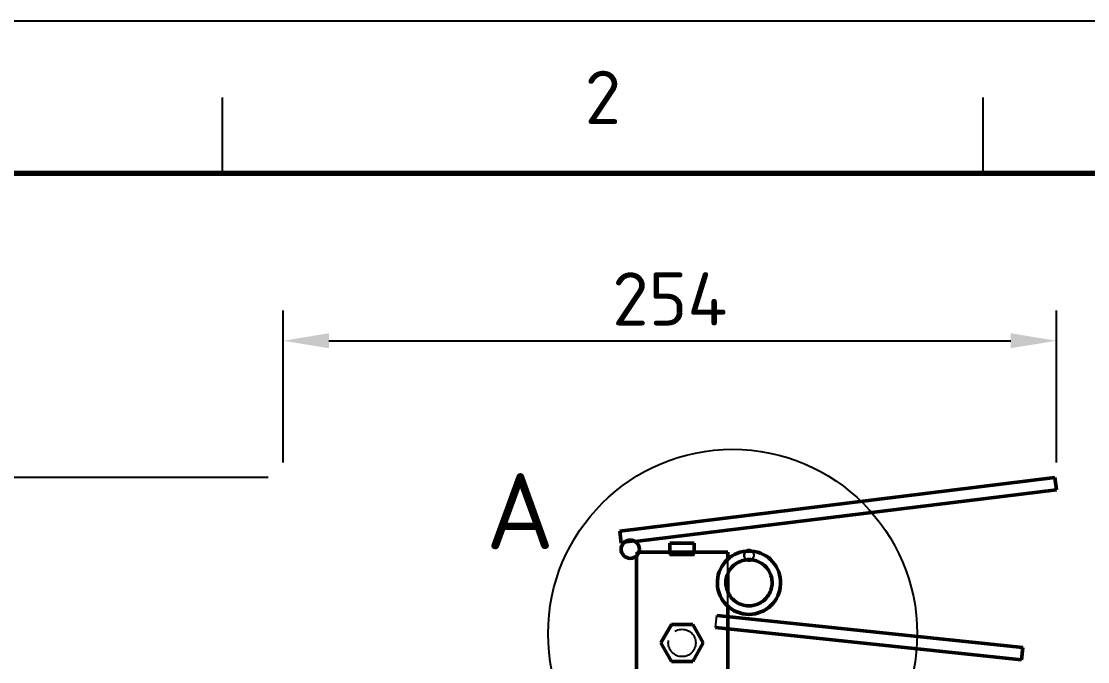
# Model space of a CAD drawing. Header units: millimetres. Extents: x 0 to 420, y 0 to 297.
# Drawn here: x 46.8 to 116.9, y 254.9 to 297 of the extents above; entities that cross this region are included whole.
import ezdxf
from ezdxf.enums import TextEntityAlignment as Align

# ---------------------------------------------------------------- set-up
doc = ezdxf.new("R2010")
doc.units = ezdxf.units.MM
doc.linetypes.add('ISO02-TRAZOS', pattern=[3.75, 3, -0.75])
for name, color, linetype, lineweight in [('01-VISIBLE', 7, 'CONTINUOUS', 50), ('02-OCULTA', 4, 'ISO02-TRAZOS', 25), ('04-COTA', 3, 'CONTINUOUS', 25), ('06-TEXTO', 7, 'CONTINUOUS', 25), ('07-RECUADRO', 7, 'CONTINUOUS', 70), ('08-FINA', 5, 'CONTINUOUS', 25)]:
    doc.layers.add(name, color=color, linetype=linetype, lineweight=lineweight)
doc.styles.add('ISO3098', font='isocpeur.ttf')
doc.dimstyles.new('FLAMA-ISO', dxfattribs={"dimtxt": 3.5, "dimasz": 3, "dimexe": 2, "dimexo": 1, "dimgap": 1, "dimtad": 1, "dimdec": 1, "dimtxsty": 'ISO3098', "dimcen": 2.5, "dimclrd": 3, "dimclre": 3, "dimclrt": 3, "dimazin": 3, "dimtfac": 1, "dimtmove": 0, "dimatfit": 3, "dimlwd": 25, "dimlwe": 25})

msp = doc.modelspace()

# ---------------------------------------------------------------- linework, layer by layer
at = {"layer": '01-VISIBLE'}
for p, q in [((86.103, 263.489), (114.701, 267)), ((114.798, 266.206), (114.701, 267)), ((87.113, 262.807), (114.798, 266.206)), ((86.2, 262.695), (86.103, 263.489)), ((86.2, 262.695), (86.373, 262.716)), ((88, 262.095), (92.4, 262.095)), ((89.4, 262.095), (89.4, 262.695)), ((91, 262.095), (91, 262.695)), ((93.2, 261.633), (93.2, 262.095)), ((87.2, 248.847), (87.2, 261.847)), ((93.2, 259.503), (93.2, 260.686)), ((92.488, 257.94), (112.59, 255.827)), ((93.2, 248.847), (93.2, 258.556)), ((89.5, 257.346), (88.8, 256.133)), ((90.9, 257.346), (89.5, 257.346)), ((91.6, 256.133), (90.9, 257.346)), ((92.404, 257.144), (112.507, 255.031)), ((88.8, 256.133), (89.5, 254.921)), ((90.9, 254.921), (91.6, 256.133)), ((112.507, 255.031), (112.59, 255.827)), ((89.5, 254.921), (90.9, 254.921))]:
    msp.add_line(p, q, dxfattribs=at)
for points in [[(87.366, 262.095), (87.471, 262.095), (87.577, 262.095), (87.683, 262.095), (87.789, 262.095), (87.894, 262.095), (88, 262.095)], [(89.4, 262.695), (89.5, 262.695), (89.6, 262.695), (89.7, 262.695), (89.8, 262.695), (89.9, 262.695), (90, 262.695), (90.1, 262.695), (90.2, 262.695), (90.3, 262.695), (90.4, 262.695), (90.5, 262.695), (90.6, 262.695), (90.7, 262.695), (90.8, 262.695), (90.9, 262.695), (91, 262.695)], [(93.2, 262.095), (93.086, 262.095), (92.971, 262.095), (92.857, 262.095), (92.743, 262.095), (92.629, 262.095), (92.514, 262.095), (92.4, 262.095)], [(94.6, 261.615), (94.7, 261.611), (94.8, 261.601), (94.9, 261.585), (94.997, 261.562), (95.094, 261.532), (95.187, 261.496), (95.279, 261.455), (95.367, 261.407), (95.452, 261.353), (95.534, 261.294), (95.611, 261.23), (95.684, 261.16), (95.752, 261.086), (95.815, 261.008), (95.872, 260.926), (95.925, 260.84), (95.971, 260.751), (96.011, 260.659), (96.046, 260.564), (96.073, 260.468), (96.095, 260.369), (96.11, 260.27), (96.118, 260.17), (96.12, 260.069), (96.115, 259.969), (96.103, 259.869), (96.085, 259.77), (96.06, 259.673), (96.029, 259.577), (95.992, 259.484), (95.949, 259.393), (95.899, 259.306), (95.844, 259.222), (95.784, 259.141), (95.718, 259.065), (95.648, 258.993), (95.573, 258.927), (95.493, 258.865), (95.41, 258.808), (95.323, 258.758), (95.234, 258.713), (95.141, 258.674), (95.046, 258.641), (94.949, 258.615), (94.85, 258.595), (94.751, 258.582), (94.65, 258.575), (94.55, 258.575), (94.449, 258.582), (94.35, 258.595), (94.251, 258.615), (94.154, 258.641), (94.059, 258.674), (93.966, 258.713), (93.877, 258.758), (93.79, 258.808), (93.707, 258.865), (93.627, 258.927), (93.552, 258.993), (93.482, 259.065), (93.416, 259.141), (93.356, 259.222), (93.301, 259.306), (93.251, 259.393), (93.208, 259.484), (93.171, 259.577), (93.14, 259.673), (93.115, 259.77), (93.097, 259.869), (93.085, 259.969), (93.08, 260.069), (93.082, 260.17), (93.09, 260.27), (93.105, 260.369), (93.127, 260.468), (93.154, 260.564), (93.189, 260.659), (93.229, 260.751), (93.275, 260.84), (93.328, 260.926), (93.385, 261.008), (93.448, 261.086), (93.516, 261.16), (93.589, 261.23), (93.666, 261.294), (93.748, 261.353), (93.833, 261.407), (93.921, 261.455), (94.013, 261.496), (94.106, 261.532), (94.203, 261.562), (94.3, 261.585), (94.4, 261.601), (94.5, 261.611), (94.6, 261.615)]]:
    msp.add_lwpolyline(points, dxfattribs=at)
msp.add_circle((86.8, 262.295), 0.6, dxfattribs=at)
for centre, radius, start, end in [((94.6, 260.095), 2.08, 94.58856, 85.41144), ((94.6, 261.895), 0.32, 90, 121.33221), ((94.6, 260.095), 2.08, 90, 94.58856), ((94.6, 261.895), 0.32, 58.66779, 90), ((94.6, 260.095), 2.08, 85.41144, 90), ((94.6, 260.095), 1.52, 90, 95.3682), ((94.6, 261.895), 0.32, -116.38433, -63.61567), ((94.6, 260.095), 1.52, 84.6318, 90)]:
    msp.add_arc(centre, radius, start, end, dxfattribs=at)
at = {"layer": '02-OCULTA'}
for p, q in [((86.103, 263.489), (114.701, 267)), ((114.798, 266.206), (114.701, 267)), ((86.2, 262.695), (114.798, 266.206)), ((86.2, 262.695), (86.103, 263.489)), ((86.373, 262.716), (87.113, 262.807)), ((87.2, 261.847), (87.2, 262.095)), ((87.2, 248.847), (87.2, 262.095)), ((88, 262.095), (92.4, 262.095)), ((89.4, 261.895), (89.4, 262.095)), ((91, 261.895), (91, 262.095)), ((93.2, 248.847), (93.2, 262.095)), ((93.2, 260.686), (93.2, 261.633)), ((93.2, 258.556), (93.2, 259.503)), ((92.404, 257.144), (92.488, 257.94)), ((92.404, 257.144), (92.488, 257.94)), ((92.488, 257.94), (112.59, 255.827)), ((89.5, 257.346), (88.8, 256.133)), ((90.9, 257.346), (89.5, 257.346)), ((91.6, 256.133), (90.9, 257.346)), ((92.404, 257.144), (112.507, 255.031)), ((88.8, 256.133), (89.5, 254.921)), ((90.9, 254.921), (91.6, 256.133)), ((112.507, 255.031), (112.59, 255.827)), ((89.5, 254.921), (90.9, 254.921))]:
    msp.add_line(p, q, dxfattribs=at)
for points in [[(87.2, 262.095), (87.228, 262.095), (87.255, 262.095), (87.283, 262.095), (87.31, 262.095), (87.338, 262.095), (87.366, 262.095)], [(87.2, 262.095), (87.3, 262.095), (87.4, 262.095), (87.5, 262.095), (87.6, 262.095), (87.7, 262.095), (87.8, 262.095), (87.9, 262.095), (88, 262.095)], [(91, 262.695), (90.9, 262.695), (90.8, 262.695), (90.7, 262.695), (90.6, 262.695), (90.5, 262.695), (90.4, 262.695), (90.3, 262.695), (90.2, 262.695), (90.1, 262.695), (90, 262.695), (89.9, 262.695), (89.8, 262.695), (89.7, 262.695), (89.6, 262.695), (89.5, 262.695), (89.4, 262.695)], [(93.2, 262.095), (93.1, 262.095), (93, 262.095), (92.9, 262.095), (92.8, 262.095), (92.7, 262.095), (92.6, 262.095), (92.5, 262.095), (92.4, 262.095)], [(94.434, 262.168), (94.349, 262.093), (94.296, 261.993), (94.28, 261.881), (94.305, 261.77), (94.367, 261.675), (94.458, 261.608)], [(94.766, 262.168), (94.851, 262.093), (94.904, 261.993), (94.92, 261.881), (94.895, 261.77), (94.833, 261.675), (94.742, 261.608)], [(91, 261.895), (90.9, 261.895), (90.8, 261.895), (90.7, 261.895), (90.6, 261.895), (90.5, 261.895), (90.4, 261.895), (90.3, 261.895), (90.2, 261.895), (90.1, 261.895), (90, 261.895), (89.9, 261.895), (89.8, 261.895), (89.7, 261.895), (89.6, 261.895), (89.5, 261.895), (89.4, 261.895)], [(89.4, 261.895), (89.5, 261.895), (89.6, 261.895), (89.7, 261.895), (89.8, 261.895), (89.9, 261.895), (90, 261.895), (90.1, 261.895), (90.2, 261.895), (90.3, 261.895), (90.4, 261.895), (90.5, 261.895), (90.6, 261.895), (90.7, 261.895), (90.8, 261.895), (90.9, 261.895), (91, 261.895)]]:
    msp.add_lwpolyline(points, dxfattribs=at)
for centre, radius in [((86.8, 262.295), 0.6), ((94.6, 261.895), 0.32), ((90.2, 256.133), 0.9), ((90.2, 256.133), 0.9)]:
    msp.add_circle(centre, radius, dxfattribs=at)
at = {"layer": '07-RECUADRO'}
msp.add_lwpolyline([(20, 10), (410, 10), (410, 287), (20, 287)], close=True, dxfattribs=at)
at = {"layer": '08-FINA'}
for p, q in [((60, 287), (60, 292)), ((110, 287), (110, 292))]:
    msp.add_line(p, q, dxfattribs=at)
msp.add_lwpolyline([(0, 0), (420, 0), (420, 297), (0, 297)], close=True, dxfattribs=at)
msp.add_circle((93.525, 256.74), 12.125, dxfattribs=at)

# ---------------------------------------------------------------- texts
at = {"layer": '06-TEXTO', "style": 'ISO3098'}
for s, height, p in [('2', 3.5, (85, 292)), ('A', 5, (79.56, 264.802))]:
    msp.add_text(s, height=height, dxfattribs=at).set_placement(p, align=Align.MIDDLE_CENTER)

# ---------------------------------------------------------------- dimensions: what is measured, and where the dimension line sits
at = {"layer": '04-COTA'}
msp.add_linear_dim(base=(64, 276), p1=(64, 267), p2=(114.798, 267), dimstyle='FLAMA-ISO', override={"dimlfac": 5}, dxfattribs=at).render()
msp.add_linear_dim(base=(42, 163), p1=(64, 163), p2=(64, 267), angle=90, dimstyle='FLAMA-ISO', override={"dimlfac": 5}, dxfattribs=at).render()

doc.saveas('drawing.dxf')
